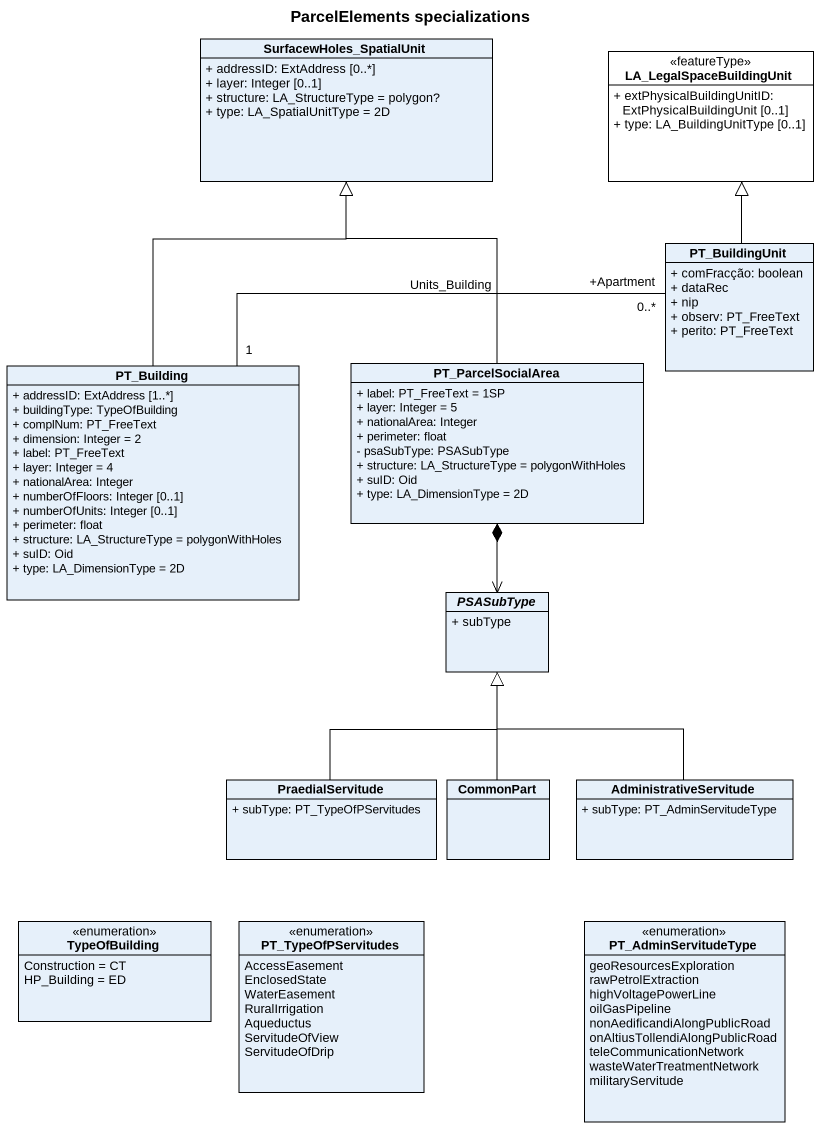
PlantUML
@startuml
title ParcelElements specializations
hide circle
hide empty members
skinparam classAttributeIconSize 0
class SurfacewHoles_SpatialUnit {
  + addressID: ExtAddress [0..*]
  + layer: Integer [0..1]
  + structure: LA_StructureType = polygon?
  + type: LA_SpatialUnitType = 2D
}
class LA_LegalSpaceBuildingUnit <<featureType>> #FFFFFF {
  + extPhysicalBuildingUnitID: ExtPhysicalBuildingUnit [0..1]
  + type: LA_BuildingUnitType [0..1]
}
class PT_BuildingUnit {
  + comFracção: boolean
  + dataRec
  + nip
  + observ: PT_FreeText
  + perito: PT_FreeText
}
class PT_Building {
  + addressID: ExtAddress [1..*]
  + buildingType: TypeOfBuilding
  + complNum: PT_FreeText
  + dimension: Integer = 2
  + label: PT_FreeText
  + layer: Integer = 4
  + nationalArea: Integer
  + numberOfFloors: Integer [0..1]
  + numberOfUnits: Integer [0..1]
  + perimeter: float
  + structure: LA_StructureType = polygonWithHoles
  + suID: Oid
  + type: LA_DimensionType = 2D
}
class PT_ParcelSocialArea {
  + label: PT_FreeText = 1SP
  + layer: Integer = 5
  + nationalArea: Integer
  + perimeter: float
  - psaSubType: PSASubType
  + structure: LA_StructureType = polygonWithHoles
  + suID: Oid
  + type: LA_DimensionType = 2D
}
abstract class PSASubType {
  + subType
}
class PraedialServitude {
  + subType: PT_TypeOfPServitudes
}
class CommonPart
class AdministrativeServitude {
  + subType: PT_AdminServitudeType
}
enum TypeOfBuilding {
  Construction = CT
  HP_Building = ED
}
enum PT_TypeOfPServitudes {
  AccessEasement
  EnclosedState
  WaterEasement
  RuralIrrigation
  Aqueductus
  ServitudeOfView
  ServitudeOfDrip
}
enum PT_AdminServitudeType {
  geoResourcesExploration
  rawPetrolExtraction
  highVoltagePowerLine
  oilGasPipeline
  nonAedificandiAlongPublicRoad
  onAltiusTollendiAlongPublicRoad
  teleCommunicationNetwork
  wasteWaterTreatmentNetwork
  militaryServitude
}
PT_BuildingUnit -up-|> LA_LegalSpaceBuildingUnit
PT_BuildingUnit "+Apartment\n0..*" -left- "1" PT_Building : Units_Building
PT_Building -up-|> SurfacewHoles_SpatialUnit
PT_ParcelSocialArea -up-|> SurfacewHoles_SpatialUnit
PSASubType <-up-* PT_ParcelSocialArea
PraedialServitude -up-|> PSASubType
CommonPart -up-|> PSASubType
AdministrativeServitude -up-|> PSASubType
@enduml
